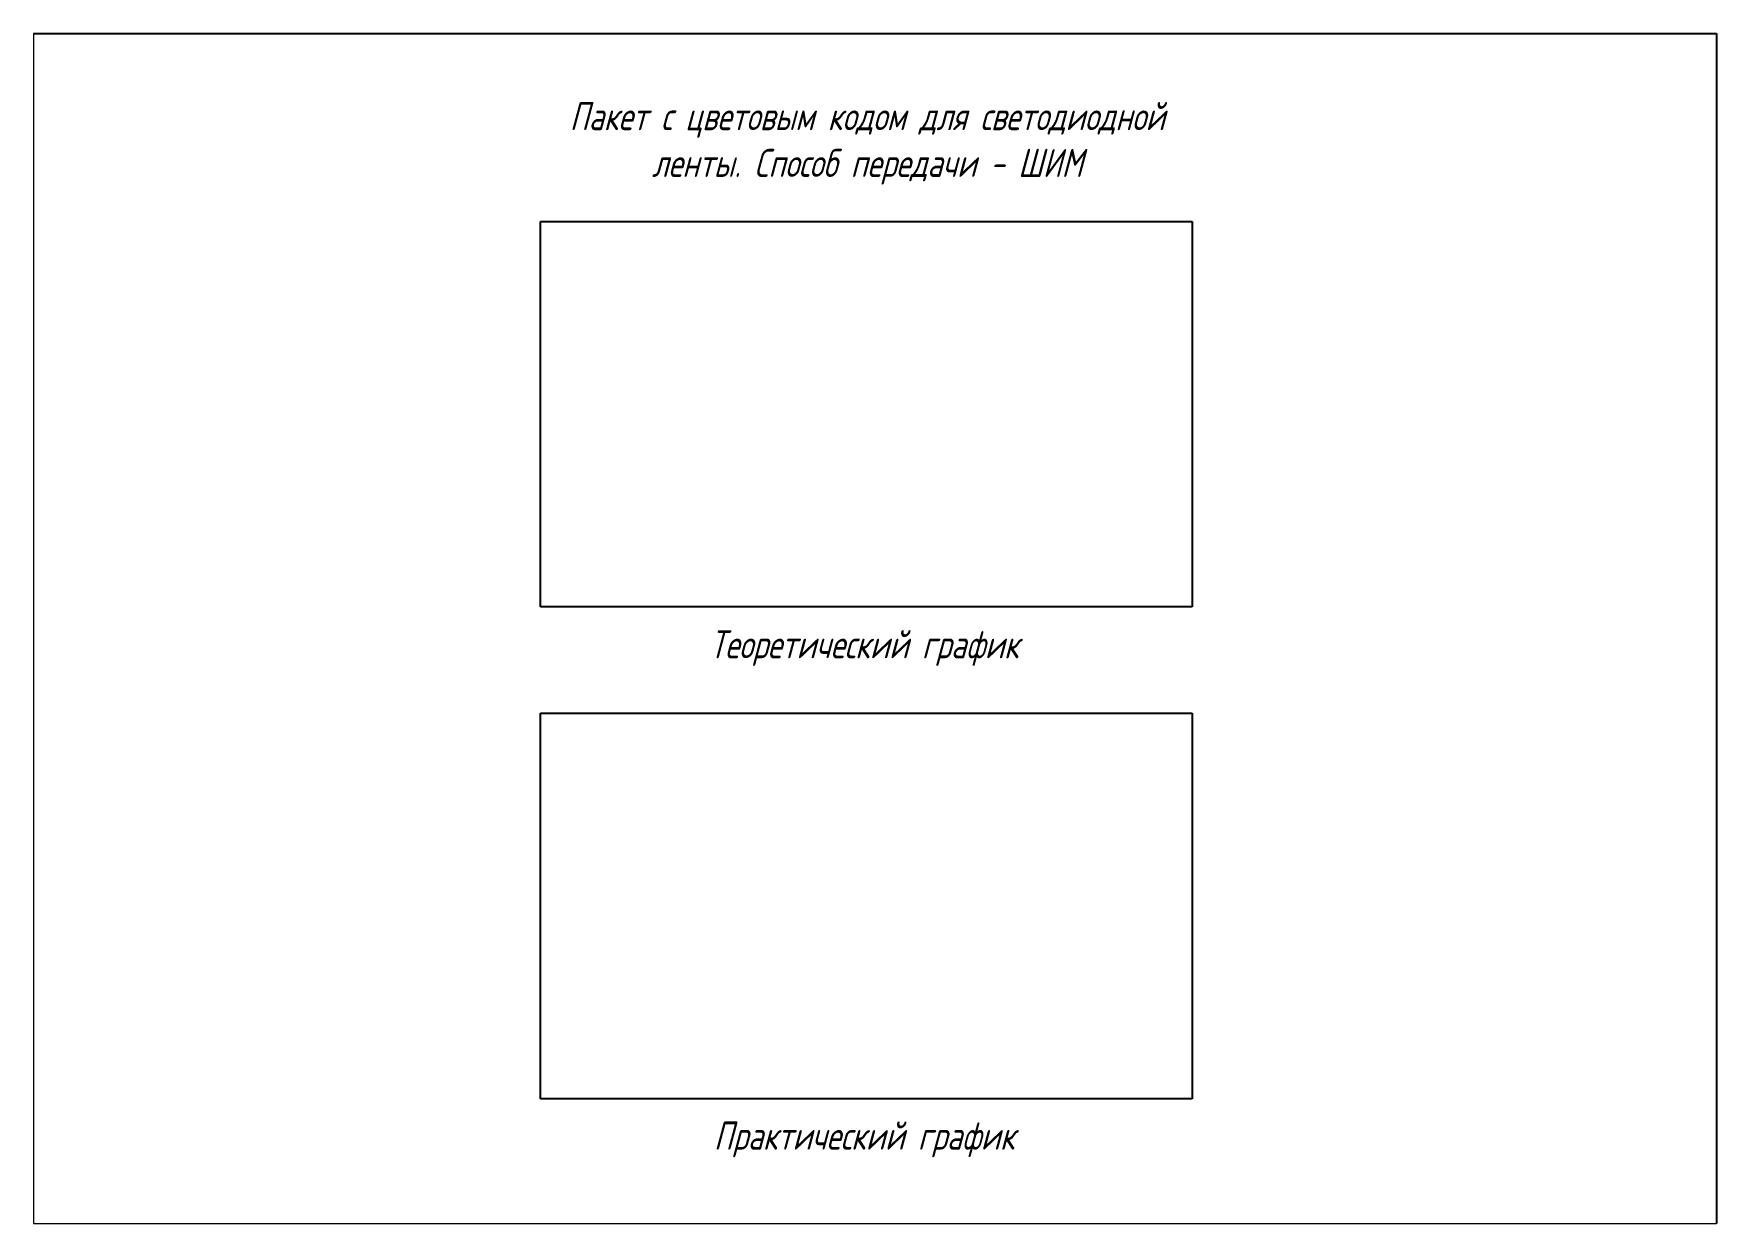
# Paper-space layout 'Лист1' of a CAD drawing. Header units: millimetres. Extents: x -1 to 419, y 0 to 297.
# The model-space entities are those that its viewports show. They can reach past a viewport. Long polylines and large blocks are cut down to what shows.
import ezdxf

# ---------------------------------------------------------------- set-up
doc = ezdxf.new("R2010")
doc.units = ezdxf.units.MM
doc.layers.add('KONTUR', color=7, linetype='Continuous')
doc.layers.add('Tonk', color=7, linetype='Continuous', lineweight=25)
doc.styles.get("Standard").update_dxf_attribs({"font": '', "width": 0.8, "oblique": 15})
doc.styles.get('Standard').set_extended_font_data('GOST type B')
picture_1 = doc.add_image_def('image1.jpg', size_in_pixel=(593, 351))
picture_2 = doc.add_image_def('image2.jpg', size_in_pixel=(593, 351))

msp = doc.modelspace()

# ---------------------------------------------------------------- linework, layer by layer
at = {"layer": 'KONTUR'}
for p, q in [((3003.85, 1208.78), (3003.85, 1505.78)), ((3003.85, 1505.78), (3423.85, 1505.78)), ((3423.85, 1505.78), (3423.85, 1208.78)), ((3423.85, 1208.78), (3003.85, 1208.78))]:
    msp.add_line(p, q, dxfattribs=at)

# ---------------------------------------------------------------- texts
at = {"char_height": 7, "attachment_point": 1}
for s, width, heights, insert in [('\\pxqc;Пакет с цветовым кодом для светодиодной ленты. Способ передачи - ШИМ ', 165.7217, [30.3], (3129.05, 1488.68)), ('\\pxqc;Теоретический график', 141.7777, [7.27], (3140.28, 1356.84)), ('\\pxqc;Практический график', 141.7777, [7.27], (3140.28, 1234.18))]:
    msp.add_mtext_dynamic_manual_height_columns(s, width=width, gutter_width=0.7, heights=heights, dxfattribs=dict(at, insert=insert))

# ---------------------------------------------------------------- pictures from other files: only their frames are drawn
image = msp.add_image(picture_1, insert=(3130.33, 1362.66), size_in_units=(162.65, 96.27))
image.dxf.flags = 7
image = msp.add_image(picture_2, insert=(3130.33, 1239.91), size_in_units=(162.65, 96.27))
image.dxf.flags = 7

psp = doc.layouts.new('Лист1')

# ---------------------------------------------------------------- viewports
at = {"layer": 'Tonk'}
psp.add_viewport(center=(209.35, 148.33), size=(420, 297), view_center_point=(3213.85, 1357.28), view_height=297, dxfattribs=at)

doc.saveas('drawing.dxf')
